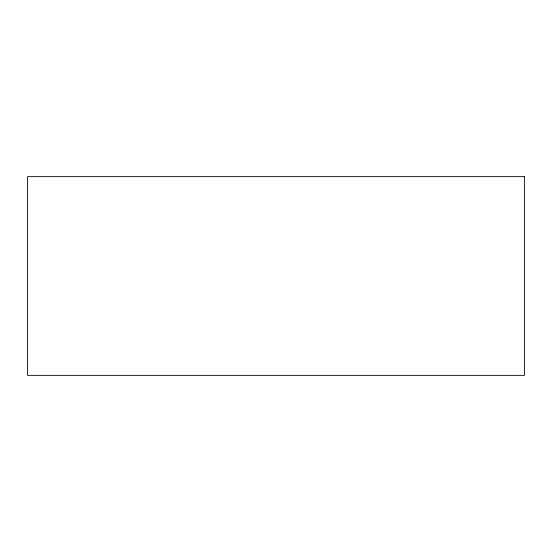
<?xml version="1.0" encoding="UTF-8"?>
<svg xmlns="http://www.w3.org/2000/svg" width="552" height="552" viewBox="0 0 552 552"><rect width="100%" height="100%" fill="white"/><g stroke="black" fill="none" stroke-linecap="round" stroke-linejoin="round"><path stroke-width="0.83" d="M524.4 176.64L27.6 176.64L27.6 375.36L524.4 375.36L524.4 176.64"/></g></svg>
